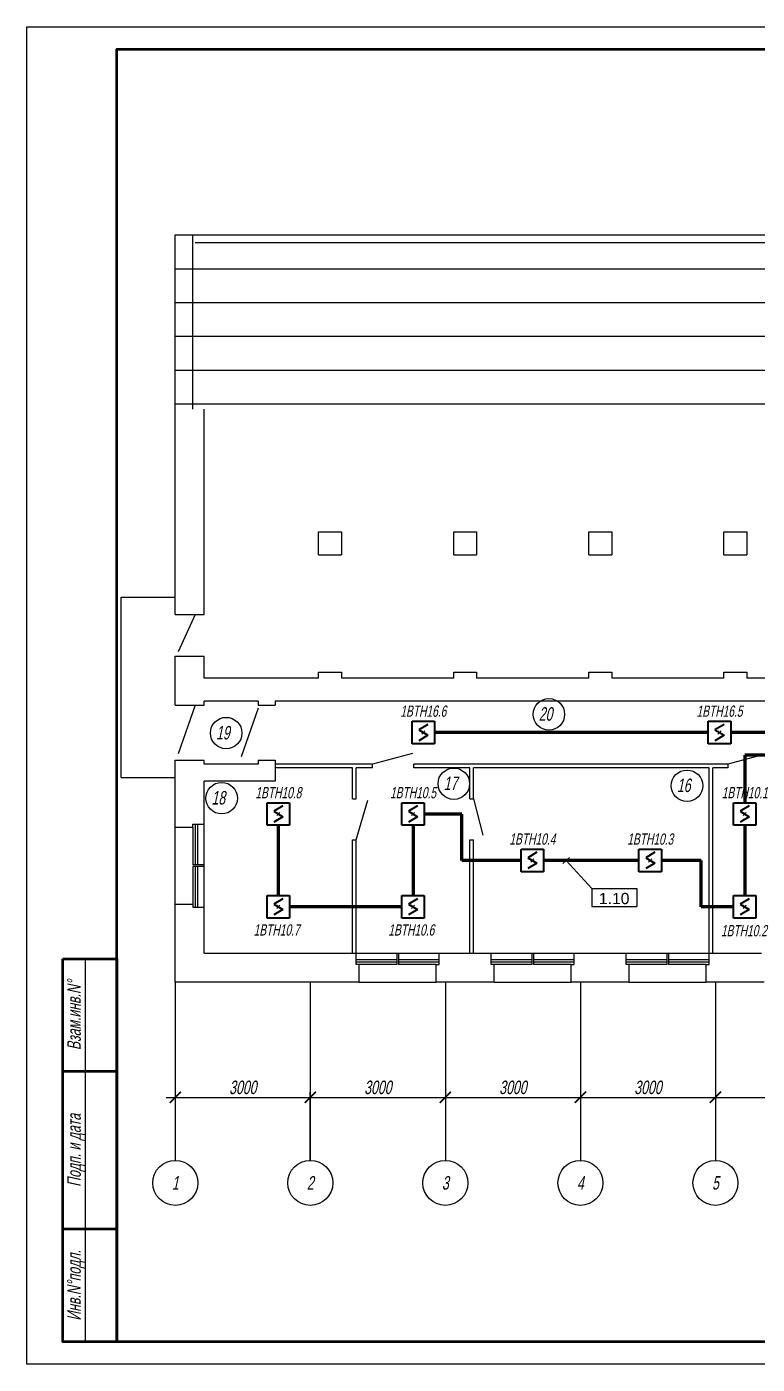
# Model space of a CAD drawing. Extents: x 0 to 1720, y -2086 to 3873.
# Drawn here: x 0 to 162.3, y -298 to -1 of the extents above; entities that cross this region are included whole.
import ezdxf
from ezdxf.enums import TextEntityAlignment as Align

# ---------------------------------------------------------------- set-up
doc = ezdxf.new("R2010")
doc.units = 0
doc.layers.add('EL_DEVICE', color=1, linetype='Continuous', lineweight=40)
doc.layers.add('EL_KABLE', color=9, linetype='Continuous', lineweight=60)
for name, color, linetype in [('EL_DEVICE_NAME', 7, 'Continuous'), ('FORMAT', 134, 'Continuous'), ('OSI', 5, 'Continuous'), ('PLAN', 2, 'Continuous'), ('SYS_PIN', 7, 'Continuous'), ('TEXT', 4, 'Continuous')]:
    doc.layers.add(name, color=color, linetype=linetype)
doc.styles.add('R2_5', font='arial.ttf', dxfattribs={"width": 0.65, "oblique": 12, "height": 2.5})
doc.styles.get("Standard").update_dxf_attribs({"font": 'arial.ttf'})

# ---------------------------------------------------------------- blocks, each defined once
blk = doc.blocks.new('PS_DAT_SMOKE')
at = {"layer": 'EL_DEVICE'}
for p, q in [((-2.5, 2.5), (2.5, 2.5)), ((-2.5, -2.5), (-2.5, 2.5)), ((1.01, 1.81), (-1.01, 0.61)), ((-1.01, 0.61), (1.01, -0.61)), ((2.5, 2.5), (2.5, -2.5)), ((2.5, -2.5), (-2.5, -2.5)), ((1.01, -0.61), (-1.01, -1.81))]:
    blk.add_line(p, q, dxfattribs=at)
blk = doc.blocks.new('CONNECTOR_SQUARE')
at = {"layer": 'SYS_PIN'}
for p, q in [((-0.35, 0.35), (0.35, -0.35)), ((0.35, 0.35), (-0.35, -0.35))]:
    blk.add_line(p, q, dxfattribs=at)
blk = doc.blocks.new('_ArchTick')
at = {"const_width": 0.15}
blk.add_lwpolyline([(-0.5, -0.5), (0.5, 0.5)], dxfattribs=at)

msp = doc.modelspace()

# ---------------------------------------------------------------- linework, layer by layer
for p, q in [((120.61, -185.46), (119.13, -186.8)), ((119.87, -186.13), (125.5, -192.33)), ((125.5, -192.33), (135.5, -192.33)), ((125.5, -192.33), (125.5, -196.33)), ((135.5, -192.33), (135.5, -196.33)), ((125.5, -196.33), (135.5, -196.33))]:
    msp.add_line(p, q)
at = {"layer": 'EL_KABLE'}
for p, q in [((151.4, -157.73), (90.6, -157.73)), ((200.04, -157.73), (156.4, -157.73)), ((1157, -162.73), (159.5, -162.73)), ((159.5, -162.73), (159.5, -173.33)), ((96.65, -175.83), (88.32, -175.83)), ((96.65, -186.13), (96.65, -175.83)), ((55.9, -193.93), (55.9, -178.33)), ((85.82, -178.33), (85.82, -193.93)), ((159.5, -178.33), (159.5, -193.93)), ((109.82, -186.13), (96.65, -186.13)), ((136.01, -186.13), (114.82, -186.13)), ((149.82, -186.13), (141.01, -186.13)), ((149.82, -196.43), (149.82, -186.13)), ((83.32, -196.43), (58.4, -196.43)), ((157, -196.43), (149.82, -196.43))]:
    msp.add_line(p, q, dxfattribs=at)
at = {"layer": 'FORMAT'}
msp.add_line((13, -208), (13, -293), dxfattribs=at)
at = {"layer": 'FORMAT', "lineweight": 50}
for p, q in [((20, -233), (8, -233)), ((20, -268), (8, -268))]:
    msp.add_line(p, q, dxfattribs=at)
at = {"layer": 'FORMAT'}
msp.add_lwpolyline([(0, -1), (1720.39, -1), (1720.39, -298), (0, -298)], close=True, dxfattribs=at)
at = {"layer": 'FORMAT', "lineweight": 50}
for points in [[(20, -293), (20, -6), (1715.39, -6), (1715.39, -293)], [(8, -208), (20, -208), (20, -293), (8, -293)]]:
    msp.add_lwpolyline(points, close=True, dxfattribs=at)
at = {"layer": 'OSI'}
for p, q in [((33, -213.13), (33, -252.73)), ((63, -213.13), (63, -252.73)), ((93, -213.13), (93, -252.73)), ((123, -213.13), (123, -252.73)), ((153, -213.13), (153, -252.73)), ((153, -213.75), (153, -239.98)), ((153, -213.75), (153, -239.98)), ((33, -223.35), (33, -239.98)), ((63, -223.35), (63, -239.98)), ((63, -223.98), (63, -239.98)), ((93, -223.98), (93, -239.98)), ((93, -224.6), (93, -239.98)), ((123, -224.6), (123, -239.98)), ((123, -225.23), (123, -239.98)), ((31, -238.73), (65, -238.73)), ((61, -238.73), (95, -238.73)), ((91, -238.73), (125, -238.73)), ((121, -238.73), (155, -238.73)), ((151, -238.73), (185, -238.73))]:
    msp.add_line(p, q, dxfattribs=at)
at = {"layer": 'OSI', "lineweight": 25}
msp.add_line((63, -252.73), (63, -237.48), dxfattribs=at)
for centre in [(33, -257.73), (63, -257.73), (93, -257.73), (123, -257.73), (153, -257.73)]:
    msp.add_circle(centre, 5, dxfattribs=at)
at = {"layer": 'PLAN'}
for p, q in [((33, -47.23), (1460.2, -47.23)), ((33, -131.53), (33, -47.23)), ((36.8, -47.23), (36.8, -85.89)), ((37.4, -48.93), (1380.89, -48.93)), ((33, -54.73), (209.7, -54.73)), ((33, -62.23), (209.7, -62.23)), ((33, -69.73), (209.7, -69.73)), ((33, -77.23), (209.7, -77.23)), ((33, -84.73), (209.7, -84.73)), ((39.4, -131.53), (39.4, -85.89)), ((64.85, -113.13), (69.95, -113.13)), ((64.85, -118.23), (64.85, -113.13)), ((69.95, -113.13), (69.95, -118.23)), ((94.85, -113.13), (99.95, -113.13)), ((94.85, -118.23), (94.85, -113.13)), ((99.95, -113.13), (99.95, -118.23)), ((124.85, -113.13), (129.95, -113.13)), ((124.85, -118.23), (124.85, -113.13)), ((129.95, -113.13), (129.95, -118.23)), ((154.85, -113.13), (159.95, -113.13)), ((154.85, -118.23), (154.85, -113.13)), ((159.95, -113.13), (159.95, -118.23)), ((64.85, -118.23), (69.95, -118.23)), ((94.85, -118.23), (99.95, -118.23)), ((124.85, -118.23), (129.95, -118.23)), ((154.85, -118.23), (159.95, -118.23)), ((21, -167.68), (21, -127.68)), ((21, -127.68), (33, -127.68)), ((33, -131.53), (39.4, -131.53)), ((37.4, -131.53), (33.66, -139.79)), ((33, -151.63), (33, -140.73)), ((33, -140.73), (39.4, -140.73)), ((39.4, -145.63), (39.4, -140.73)), ((64.85, -145.63), (64.85, -144.33)), ((64.85, -144.33), (69.95, -144.33)), ((69.95, -144.33), (69.95, -145.63)), ((94.85, -145.63), (94.85, -144.33)), ((94.85, -144.33), (99.95, -144.33)), ((99.95, -144.33), (99.95, -145.63)), ((124.85, -145.63), (124.85, -144.33)), ((124.85, -144.33), (129.95, -144.33)), ((129.95, -144.33), (129.95, -145.63)), ((154.85, -145.63), (154.85, -144.33)), ((154.85, -144.33), (159.95, -144.33)), ((159.95, -144.33), (159.95, -145.63)), ((64.85, -145.63), (39.4, -145.63)), ((94.85, -145.63), (69.95, -145.63)), ((124.85, -145.63), (99.95, -145.63)), ((154.85, -145.63), (129.95, -145.63)), ((184.85, -145.63), (159.95, -145.63)), ((39.4, -151.63), (39.4, -150.73)), ((51.4, -150.73), (39.4, -150.73)), ((39.4, -151.63), (39.4, -150.73)), ((51.4, -150.73), (39.4, -150.73)), ((51.4, -150.73), (51.4, -151.63)), ((246.15, -150.73), (55.2, -150.73)), ((55.2, -150.73), (55.2, -151.63)), ((33, -151.63), (39.4, -151.63)), ((37.4, -151.63), (33.66, -162.47)), ((37.4, -151.63), (33.66, -162.47)), ((51.4, -152.28), (47.66, -163.12)), ((51.4, -152.28), (47.66, -163.12)), ((51.4, -151.63), (55.2, -151.63)), ((85.68, -162.37), (76.8, -164.73)), ((164.65, -162.37), (155.77, -164.73)), ((33, -178.73), (33, -163.83)), ((33, -163.83), (39.4, -163.83)), ((39.4, -164.73), (39.4, -163.83)), ((39.4, -164.73), (39.4, -163.83)), ((51.4, -164.73), (39.4, -164.73)), ((51.4, -163.83), (51.4, -164.73)), ((51.4, -163.83), (55.2, -163.83)), ((55.2, -163.83), (55.2, -168.53)), ((76.8, -164.73), (55.2, -164.73)), ((72.4, -165.53), (55.2, -165.53)), ((72.4, -172.42), (72.4, -165.53)), ((76.8, -165.53), (73.2, -165.53)), ((73.2, -172.42), (73.2, -165.53)), ((76.8, -165.53), (76.8, -164.73)), ((146, -164.73), (86, -164.73)), ((86, -165.53), (86, -164.73)), ((98.43, -165.53), (86, -165.53)), ((98.43, -172.42), (98.43, -165.53)), ((99.23, -172.42), (99.23, -165.53)), ((151.6, -165.53), (99.23, -165.53)), ((155.77, -164.73), (146, -164.73)), ((151.6, -206.73), (151.6, -165.53)), ((155.77, -165.53), (152.4, -165.53)), ((152.4, -206.73), (152.4, -165.53)), ((155.77, -164.73), (155.77, -165.53)), ((21, -167.68), (33, -167.68)), ((39.4, -178.08), (39.4, -168.53)), ((55.2, -168.53), (39.4, -168.53)), ((72.4, -172.42), (73.2, -172.42)), ((73.2, -181.52), (75.77, -172.72)), ((98.43, -172.42), (99.23, -172.42)), ((99.23, -172.42), (101.34, -180.54)), ((36.9, -178.73), (36.9, -178.08)), ((36.9, -178.08), (39.4, -178.08)), ((37.4, -178.08), (37.4, -187.08)), ((37.9, -178.08), (37.9, -187.08)), ((39.4, -196.48), (39.4, -178.08)), ((33, -178.73), (36.9, -178.73)), ((33, -195.83), (33, -178.73)), ((36.9, -178.73), (36.9, -187.08)), ((72.4, -206.73), (72.4, -181.52)), ((72.4, -181.52), (73.2, -181.52)), ((73.2, -206.73), (73.2, -181.52)), ((98.43, -206.73), (98.43, -181.52)), ((98.43, -181.52), (99.23, -181.52)), ((99.23, -206.73), (99.23, -181.52)), ((39.4, -187.08), (36.9, -187.08)), ((36.9, -187.48), (36.9, -195.83)), ((39.4, -187.48), (36.9, -187.48)), ((37.4, -187.48), (37.4, -196.48)), ((37.9, -187.48), (37.9, -196.48)), ((33, -213.13), (33, -195.83)), ((33, -195.83), (36.9, -195.83)), ((36.9, -195.83), (36.9, -196.48)), ((36.9, -196.48), (39.4, -196.48)), ((39.4, -206.73), (39.4, -196.48)), ((39.4, -206.73), (73.2, -206.73)), ((73.2, -209.23), (73.2, -206.73)), ((73.2, -206.73), (91.6, -206.73)), ((82.2, -206.73), (82.2, -209.23)), ((82.6, -206.73), (82.6, -209.23)), ((91.6, -206.73), (103.2, -206.73)), ((91.6, -209.23), (91.6, -206.73)), ((103.2, -209.23), (103.2, -206.73)), ((103.2, -206.73), (121.6, -206.73)), ((112.2, -206.73), (112.2, -209.23)), ((112.6, -206.73), (112.6, -209.23)), ((121.6, -206.73), (133.2, -206.73)), ((121.6, -209.23), (121.6, -206.73)), ((133.2, -209.23), (133.2, -206.73)), ((133.2, -206.73), (151.6, -206.73)), ((142.2, -206.73), (142.2, -209.23)), ((142.6, -206.73), (142.6, -209.23)), ((151.6, -206.73), (163.2, -206.73)), ((151.6, -209.23), (151.6, -206.73)), ((82.2, -208.23), (73.2, -208.23)), ((82.2, -208.73), (73.2, -208.73)), ((73.85, -209.23), (73.2, -209.23)), ((73.85, -213.13), (73.85, -209.23)), ((82.2, -209.23), (73.85, -209.23)), ((91.6, -208.23), (82.6, -208.23)), ((91.6, -208.73), (82.6, -208.73)), ((90.95, -209.23), (82.6, -209.23)), ((90.95, -213.13), (90.95, -209.23)), ((90.95, -209.23), (91.6, -209.23)), ((112.2, -208.23), (103.2, -208.23)), ((112.2, -208.73), (103.2, -208.73)), ((103.85, -209.23), (103.2, -209.23)), ((103.85, -213.13), (103.85, -209.23)), ((112.2, -209.23), (103.85, -209.23)), ((121.6, -208.23), (112.6, -208.23)), ((121.6, -208.73), (112.6, -208.73)), ((120.95, -209.23), (112.6, -209.23)), ((120.95, -213.13), (120.95, -209.23)), ((120.95, -209.23), (121.6, -209.23)), ((142.2, -208.23), (133.2, -208.23)), ((142.2, -208.73), (133.2, -208.73)), ((133.85, -209.23), (133.2, -209.23)), ((133.85, -213.13), (133.85, -209.23)), ((142.2, -209.23), (133.85, -209.23)), ((151.6, -208.23), (142.6, -208.23)), ((151.6, -208.73), (142.6, -208.73)), ((150.95, -209.23), (142.6, -209.23)), ((150.95, -213.13), (150.95, -209.23)), ((150.95, -209.23), (151.6, -209.23)), ((73.85, -213.13), (33, -213.13)), ((73.85, -213.13), (90.95, -213.13)), ((103.85, -213.13), (90.95, -213.13)), ((103.85, -213.13), (120.95, -213.13)), ((133.85, -213.13), (120.95, -213.13)), ((133.85, -213.13), (150.95, -213.13)), ((163.85, -213.13), (150.95, -213.13))]:
    msp.add_line(p, q, dxfattribs=at)
for centre in [(115.99, -153.69), (44.3, -157.85), (94.88, -169.1), (146.69, -169.55), (43.3, -172.3)]:
    msp.add_circle(centre, 3.5, dxfattribs=at)

# ---------------------------------------------------------------- block references
for name, p in [('PS_DAT_SMOKE', (88.1, -157.73)), ('CONNECTOR_SQUARE', (88.1, -157.73)), ('PS_DAT_SMOKE', (153.9, -157.73)), ('CONNECTOR_SQUARE', (153.9, -157.73)), ('PS_DAT_SMOKE', (55.9, -175.83)), ('PS_DAT_SMOKE', (85.82, -175.83)), ('PS_DAT_SMOKE', (159.5, -175.83)), ('CONNECTOR_SQUARE', (55.9, -175.83)), ('CONNECTOR_SQUARE', (85.82, -175.83)), ('CONNECTOR_SQUARE', (159.5, -175.83)), ('PS_DAT_SMOKE', (112.32, -186.13)), ('PS_DAT_SMOKE', (138.51, -186.13)), ('CONNECTOR_SQUARE', (112.32, -186.13)), ('CONNECTOR_SQUARE', (138.51, -186.13)), ('PS_DAT_SMOKE', (55.9, -196.43)), ('PS_DAT_SMOKE', (85.82, -196.43)), ('PS_DAT_SMOKE', (159.5, -196.43)), ('CONNECTOR_SQUARE', (55.9, -196.43)), ('CONNECTOR_SQUARE', (85.82, -196.43)), ('CONNECTOR_SQUARE', (159.5, -196.43))]:
    msp.add_blockref(name, p)
at = {"layer": 'OSI', "xscale": 2.5, "yscale": 2.5, "zscale": 2.5, "rotation": 180}
for p in [(33, -238.73), (63, -238.73), (93, -238.73), (123, -238.73), (153, -238.73)]:
    msp.add_blockref('_ArchTick', p, dxfattribs=at)
at = {"layer": 'OSI', "xscale": 2.5, "yscale": 2.5, "zscale": 2.5}
for p in [(63, -238.73), (93, -238.73), (123, -238.73), (153, -238.73)]:
    msp.add_blockref('_ArchTick', p, dxfattribs=at)

# ---------------------------------------------------------------- texts
at = {"insert": (130.5, -193.33), "char_height": 2.5, "attachment_point": 2, "line_spacing_factor": 0.96}
msp.add_mtext('1.10', dxfattribs=at)
at = {"layer": 'EL_DEVICE_NAME', "style": 'R2_5', "oblique": 12, "width": 0.65}
for s, p in [('1BTH16.6', (88.1, -154.23)), ('1BTH16.5', (153.9, -154.23)), ('1BTH10.8', (55.9, -172.33)), ('1BTH10.5', (85.82, -172.33)), ('1BTH10.1', (159.5, -172.33)), ('1BTH10.4', (112.32, -182.63)), ('1BTH10.3', (138.51, -182.63)), ('1BTH10.7', (55.51, -202.81)), ('1BTH10.6', (85.43, -202.81)), ('1BTH10.2', (159.32, -202.98))]:
    msp.add_text(s, height=2.5, dxfattribs=at).set_placement(p, align=Align.CENTER)
at = {"layer": 'OSI', "lineweight": 25, "style": 'R2_5', "oblique": 12, "width": 0.65}
for s, p in [('1', (33, -257.73)), ('2', (63, -257.73)), ('3', (93, -257.73)), ('4', (123, -257.73)), ('5', (153, -257.73))]:
    msp.add_text(s, height=3, dxfattribs=at).set_placement(p, align=Align.MIDDLE_CENTER)
at = {"layer": 'OSI', "char_height": 3, "attachment_point": 5, "style": 'R2_5'}
for insert in [(48, -236.54), (78, -236.54), (108, -236.54), (138, -236.54)]:
    msp.add_mtext('3000', dxfattribs=dict(at, insert=insert))
at = {"layer": 'PLAN', "style": 'R2_5', "oblique": 12, "width": 0.65}
for s, p in [('20', (113.75, -155.1)), ('19', (42.06, -159.26)), ('17', (92.63, -170.5)), ('16', (144.44, -170.95)), ('18', (41.05, -173.71))]:
    msp.add_text(s, height=3, dxfattribs=at).set_placement(p)
at = {"layer": 'TEXT', "style": 'R2_5', "oblique": 12, "width": 0.65}
for s, p in [('Взам.инв.N%%d', (10.5, -220.5)), ('Подп. и дата', (10.5, -250.5)), ('Инв.N%%dподл.', (10.5, -280.5))]:
    msp.add_text(s, height=3, rotation=90, dxfattribs=at).set_placement(p, align=Align.MIDDLE_CENTER)

doc.saveas('drawing.dxf')
